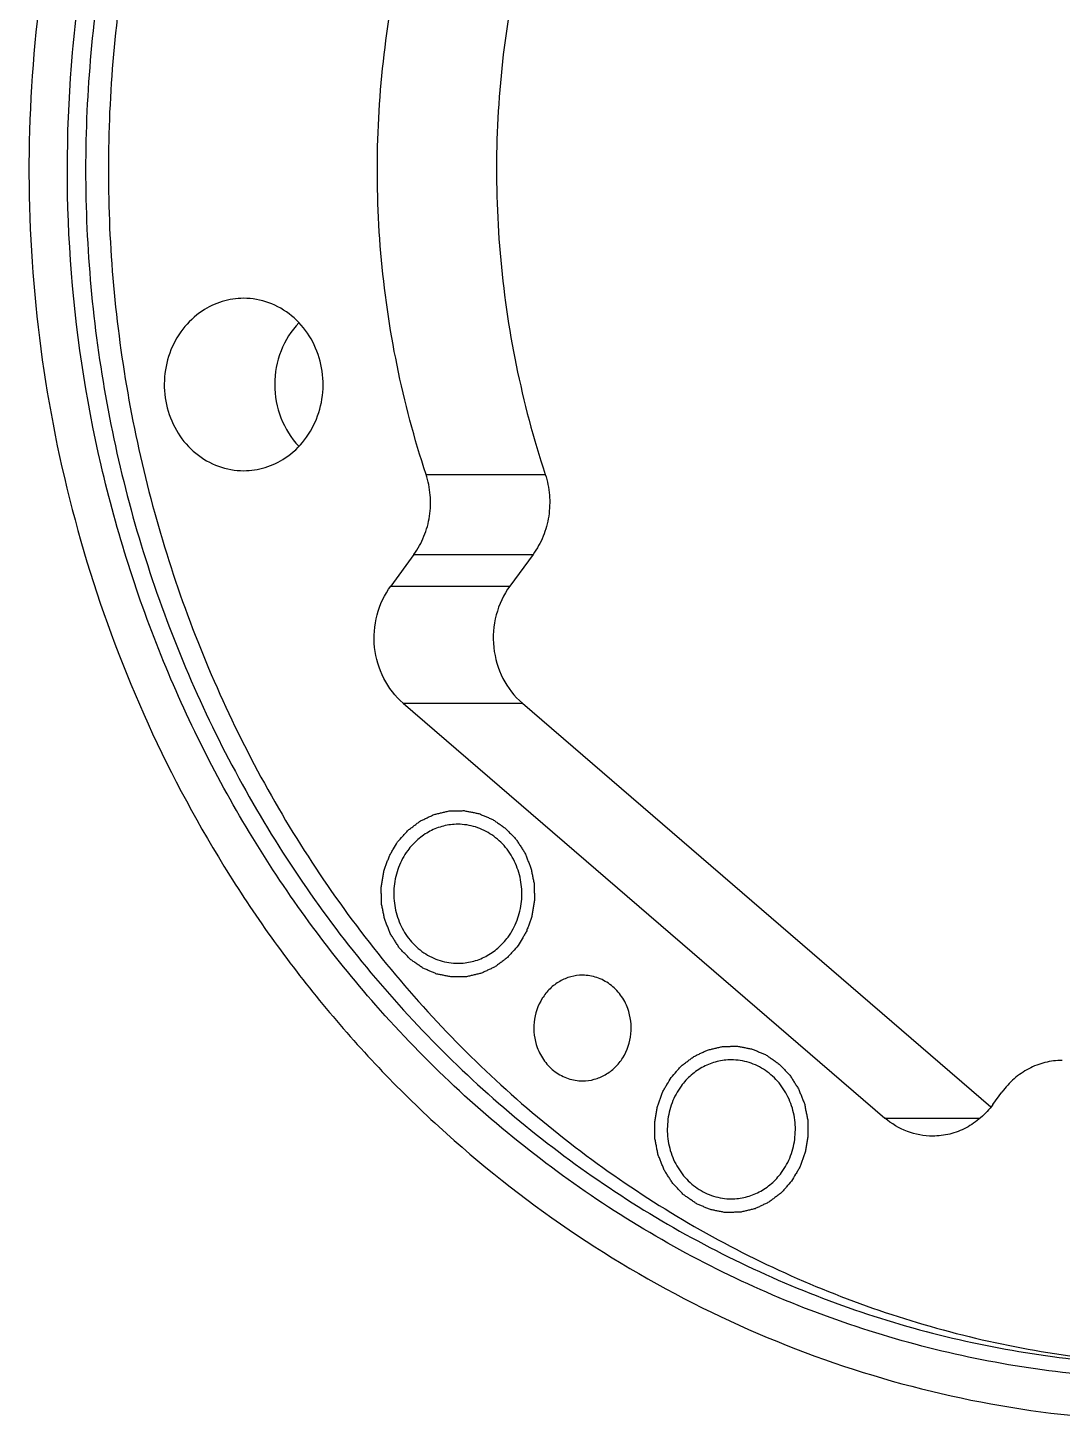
# Model space of a CAD drawing. Header units: millimetres. Extents: x 0 to 420, y 0 to 297.
# Drawn here: x 171.36 to 189.95, y 28.21 to 53.26 of the extents above; entities that cross this region are included whole.
import ezdxf

# ---------------------------------------------------------------- set-up
doc = ezdxf.new("R2010")
doc.units = ezdxf.units.MM
doc.header["$LTSCALE"] = 23.1
doc.layers.get('0').update_dxf_attribs({"linetype": 'CONTINUOUS'})
for name, color, linetype in [('3_ALL_AXES', 7, 'CONTINUOUS'), ('7_ALL_FEATURES', 7, 'CONTINUOUS'), ('AXIS', 7, 'CONTINUOUS')]:
    doc.layers.add(name, color=color, linetype=linetype)

msp = doc.modelspace()

# ---------------------------------------------------------------- linework, layer by layer
at = {"color": 9, "linetype": 'CONTINUOUS'}
for p, q in [((178.5182, 45.2331), (180.66, 45.2331)), ((178.2997, 43.7952), (180.4415, 43.7952)), ((177.8839, 43.2263), (180.0257, 43.2263)), ((178.1073, 41.1189), (180.2491, 41.1189)), ((186.7652, 33.6596), (188.4754, 33.6596))]:
    msp.add_line(p, q, dxfattribs=at)
at = {"color": 7, "linetype": 'CONTINUOUS'}
for p, q in [((178.2997, 43.7952), (177.8839, 43.2263)), ((180.4415, 43.7952), (180.0257, 43.2263)), ((178.1073, 41.1189), (186.7652, 33.6596)), ((180.2491, 41.1189), (188.6718, 33.8622)), ((188.7063, 33.9022), (188.871, 34.1276))]:
    msp.add_line(p, q, dxfattribs=at)
for points, knots in [([(178.5182, 45.2331), (178.3063, 45.8761), (177.9573, 47.1909), (177.6668, 49.2121), (177.6118, 51.257), (177.7932, 53.2933), (178.2083, 55.289), (178.8506, 57.2128), (179.71, 59.0341), (180.4226, 60.1669), (180.8103, 60.7064)], [0, 0, 0, 0, 0.1252301, 0.2509683, 0.3769263, 0.5028037, 0.6283045, 0.7531541, 0.8771146, 1, 1, 1, 1]), ([(182.9521, 60.7064), (182.5644, 60.1669), (181.8518, 59.0341), (180.9924, 57.2128), (180.3501, 55.289), (179.935, 53.2933), (179.7536, 51.257), (179.8086, 49.2121), (180.0991, 47.1909), (180.4481, 45.8761), (180.66, 45.2331)], [0, 0, 0, 0, 0.1228854, 0.2468459, 0.3716955, 0.4971963, 0.6230737, 0.7490317, 0.8747699, 1, 1, 1, 1]), ([(178.2997, 43.7952), (178.3728, 43.8952), (178.4952, 44.116), (178.5953, 44.482), (178.6083, 44.8633), (178.5577, 45.1134), (178.5182, 45.2331)], [0, 0, 0, 0, 0.2467436, 0.4970861, 0.7489733, 1, 1, 1, 1]), ([(180.66, 45.2331), (180.6995, 45.1134), (180.7501, 44.8633), (180.7371, 44.482), (180.637, 44.116), (180.5146, 43.8952), (180.4415, 43.7952)], [0, 0, 0, 0, 0.2510267, 0.5029139, 0.7532564, 1, 1, 1, 1]), ([(178.1073, 41.1189), (177.9643, 41.2422), (177.7234, 41.5537), (177.5584, 42.1201), (177.6019, 42.7112), (177.7706, 43.0713), (177.8839, 43.2263)], [0, 0, 0, 0, 0.2453785, 0.4970936, 0.7504863, 1, 1, 1, 1]), ([(180.0257, 43.2263), (179.9124, 43.0713), (179.7437, 42.7112), (179.7002, 42.1201), (179.8652, 41.5537), (180.1061, 41.2422), (180.2491, 41.1189)], [0, 0, 0, 0, 0.2495137, 0.5029064, 0.7546215, 1, 1, 1, 1]), ([(189.9519, 34.6952), (189.8484, 34.6951), (189.6399, 34.6692), (189.3444, 34.5558), (189.0801, 34.374), (188.9346, 34.2147), (188.871, 34.1276)], [0, 0, 0, 0, 0.2454992, 0.4928994, 0.7442059, 1, 1, 1, 1]), ([(188.7063, 33.9022), (188.6426, 33.8151), (188.4969, 33.6556), (188.2323, 33.4736), (187.9364, 33.3604), (187.7277, 33.3346), (187.6242, 33.3346)], [0, 0, 0, 0, 0.2558298, 0.5071431, 0.7546079, 1, 1, 1, 1]), ([(187.6242, 33.3346), (187.47, 33.3346), (187.1564, 33.3924), (186.8841, 33.5572), (186.7652, 33.6596)], [0, 0, 0, 0, 0.4954813, 1, 1, 1, 1])]:
    msp.add_open_spline(points, degree=3, knots=knots, dxfattribs=at)
at = {"color": 2, "linetype": 'CONTINUOUS'}
for points in [[(178.007, 38.6241), (178.0383, 38.6592), (178.0853, 38.7116), (178.1396, 38.7734), (178.1714, 38.8079), (178.1932, 38.8362), (178.2225, 38.855), (178.2589, 38.8835), (178.3053, 38.9179), (178.3512, 38.9531), (178.3885, 38.9802), (178.4151, 39.0033), (178.4471, 39.0157), (178.4879, 39.0359), (178.5396, 39.0599), (178.5909, 39.0847), (178.6324, 39.1034), (178.6624, 39.1205), (178.6968, 39.126), (178.7412, 39.1373), (178.7973, 39.15), (178.8531, 39.1637), (178.8978, 39.1734), (178.9312, 39.184), (178.965, 39.1819), (179.0099, 39.1836), (179.0661, 39.1841), (179.1223, 39.1857), (179.1672, 39.1857), (179.2011, 39.1889), (179.234, 39.1798), (179.2783, 39.172), (179.3335, 39.1606), (179.3889, 39.1503), (179.4329, 39.1408), (179.4668, 39.1368), (179.4975, 39.1209), (179.5395, 39.1039), (179.5917, 39.0811), (179.6441, 39.0593), (179.6857, 39.0407), (179.718, 39.0298), (179.7459, 39.0072), (179.7847, 38.9811), (179.8326, 38.9471), (179.881, 38.9139), (179.9189, 38.8864), (179.9494, 38.8682), (179.972, 38.8409), (180.0048, 38.8076), (180.0449, 38.7648), (180.0856, 38.7228), (180.1173, 38.6883), (180.1434, 38.6645), (180.1608, 38.6328), (180.187, 38.5933), (180.2187, 38.5428), (180.2511, 38.493), (180.2761, 38.4525), (180.2974, 38.4237), (180.3087, 38.3889), (180.3274, 38.3446), (180.3494, 38.2885), (180.3723, 38.2328), (180.3896, 38.1877), (180.4053, 38.1552), (180.4103, 38.1178), (180.4208, 38.0696), (180.4325, 38.0088), (180.4451, 37.9482), (180.454, 37.8996), (180.4637, 37.8633), (180.4619, 37.8266), (180.4634, 37.7779), (180.4639, 37.7169), (180.4653, 37.6559), (180.4653, 37.6072), (180.4682, 37.5704), (180.4599, 37.5346), (180.4527, 37.4865), (180.4422, 37.4265), (180.4327, 37.3664), (180.424, 37.3186), (180.4203, 37.2819), (180.4057, 37.2485), (180.39, 37.2029), (180.369, 37.1463), (180.3489, 37.0893), (180.3318, 37.0442), (180.3217, 37.0092), (180.3009, 36.9788), (180.2769, 36.9367), (180.2332, 36.8638), (180.1963, 36.8011), (180.1715, 36.7593)], [(180.1715, 36.7593), (180.1403, 36.7242), (180.0933, 36.6718), (180.0389, 36.61), (180.0072, 36.5755), (179.9853, 36.5473), (179.9561, 36.5284), (179.9197, 36.4999), (179.8732, 36.4655), (179.8274, 36.4303), (179.79, 36.4032), (179.7635, 36.3801), (179.7315, 36.3677), (179.6907, 36.3475), (179.6389, 36.3236), (179.5877, 36.2987), (179.5461, 36.28), (179.5162, 36.2629), (179.4817, 36.2574), (179.4373, 36.2461), (179.3813, 36.2334), (179.3255, 36.2197), (179.2808, 36.21), (179.2473, 36.1995), (179.2136, 36.2015), (179.1686, 36.1998), (179.1125, 36.1993), (179.0563, 36.1977), (179.0114, 36.1978), (178.9775, 36.1946), (178.9445, 36.2037), (178.9003, 36.2115), (178.845, 36.2228), (178.7896, 36.2331), (178.7456, 36.2426), (178.7118, 36.2466), (178.6811, 36.2625), (178.639, 36.2795), (178.5869, 36.3023), (178.5344, 36.3241), (178.4929, 36.3427), (178.4606, 36.3537), (178.4327, 36.3763), (178.3939, 36.4023), (178.346, 36.4363), (178.2976, 36.4695), (178.2597, 36.497), (178.2291, 36.5152), (178.2066, 36.5426), (178.1737, 36.5758), (178.1337, 36.6186), (178.0929, 36.6606), (178.0612, 36.6951), (178.0352, 36.7189), (178.0178, 36.7506), (177.9915, 36.7901), (177.9599, 36.8406), (177.9275, 36.8904), (177.9025, 36.9309), (177.8812, 36.9597), (177.8698, 36.9945), (177.8512, 37.0388), (177.8291, 37.095), (177.8062, 37.1506), (177.789, 37.1957), (177.7733, 37.2282), (177.7682, 37.2656), (177.7578, 37.3138), (177.7461, 37.3747), (177.7335, 37.4352), (177.7246, 37.4838), (177.7148, 37.5201), (177.7167, 37.5568), (177.7151, 37.6055), (177.7147, 37.6665), (177.7132, 37.7275), (177.7133, 37.7763), (177.7103, 37.8131), (177.7187, 37.8489), (177.7259, 37.8969), (177.7364, 37.9569), (177.7459, 38.017), (177.7546, 38.0648), (177.7583, 38.1015), (177.7729, 38.1349), (177.7886, 38.1806), (177.8096, 38.2372), (177.8296, 38.2941), (177.8468, 38.3392), (177.8569, 38.3743), (177.8777, 38.4046), (177.9017, 38.4467), (177.9454, 38.5196), (177.9823, 38.5824), (178.007, 38.6241)], [(182.9233, 34.3885), (182.9545, 34.4236), (183.0015, 34.476), (183.0558, 34.5378), (183.0876, 34.5723), (183.1095, 34.6005), (183.1387, 34.6194), (183.1751, 34.6479), (183.2215, 34.6823), (183.2674, 34.7175), (183.3047, 34.7446), (183.3313, 34.7677), (183.3633, 34.7801), (183.4041, 34.8003), (183.4559, 34.8242), (183.5071, 34.8491), (183.5486, 34.8678), (183.5786, 34.8849), (183.6131, 34.8904), (183.6574, 34.9017), (183.7135, 34.9144), (183.7693, 34.9281), (183.814, 34.9378), (183.8475, 34.9483), (183.8812, 34.9463), (183.9261, 34.948), (183.9823, 34.9485), (184.0385, 34.9501), (184.0834, 34.95), (184.1173, 34.9532), (184.1502, 34.9441), (184.1945, 34.9363), (184.2498, 34.925), (184.3051, 34.9147), (184.3492, 34.9052), (184.383, 34.9012), (184.4137, 34.8853), (184.4558, 34.8683), (184.5079, 34.8455), (184.5604, 34.8237), (184.6019, 34.8051), (184.6342, 34.7941), (184.6621, 34.7715), (184.7009, 34.7455), (184.7488, 34.7115), (184.7972, 34.6783), (184.8351, 34.6508), (184.8656, 34.6326), (184.8882, 34.6052), (184.9211, 34.572), (184.9611, 34.5292), (185.0018, 34.4872), (185.0336, 34.4527), (185.0596, 34.4289), (185.077, 34.3972), (185.1032, 34.3577), (185.1349, 34.3072), (185.1673, 34.2574), (185.1923, 34.2169), (185.2136, 34.1881), (185.225, 34.1533), (185.2436, 34.109), (185.2656, 34.0528), (185.2886, 33.9972), (185.3058, 33.9521), (185.3215, 33.9196), (185.3265, 33.8822), (185.337, 33.834), (185.3487, 33.7731), (185.3613, 33.7126), (185.3702, 33.664), (185.38, 33.6277), (185.3781, 33.591), (185.3797, 33.5423), (185.3801, 33.4813), (185.3815, 33.4203), (185.3815, 33.3715), (185.3845, 33.3347), (185.3761, 33.2989), (185.3689, 33.2509), (185.3584, 33.1909), (185.3489, 33.1308), (185.3402, 33.083), (185.3365, 33.0463), (185.3219, 33.0129), (185.3062, 32.9672), (185.2852, 32.9106), (185.2652, 32.8537), (185.248, 32.8086), (185.2379, 32.7735), (185.2171, 32.7432), (185.1931, 32.7011), (185.1494, 32.6282), (185.1125, 32.5654), (185.0877, 32.5237)], [(185.0877, 32.5237), (185.0565, 32.4886), (185.0095, 32.4362), (184.9552, 32.3744), (184.9234, 32.3399), (184.9015, 32.3116), (184.8723, 32.2928), (184.8359, 32.2643), (184.7894, 32.2299), (184.7436, 32.1947), (184.7063, 32.1676), (184.6797, 32.1445), (184.6477, 32.1321), (184.6069, 32.1119), (184.5551, 32.0879), (184.5039, 32.0631), (184.4624, 32.0444), (184.4324, 32.0273), (184.3979, 32.0218), (184.3536, 32.0105), (184.2975, 31.9978), (184.2417, 31.9841), (184.197, 31.9744), (184.1635, 31.9638), (184.1298, 31.9659), (184.0849, 31.9642), (184.0287, 31.9637), (183.9725, 31.9621), (183.9276, 31.9621), (183.8937, 31.9589), (183.8608, 31.968), (183.8165, 31.9758), (183.7612, 31.9872), (183.7058, 31.9975), (183.6618, 32.007), (183.628, 32.011), (183.5973, 32.0269), (183.5552, 32.0439), (183.5031, 32.0667), (183.4506, 32.0885), (183.4091, 32.1071), (183.3768, 32.118), (183.3489, 32.1406), (183.3101, 32.1667), (183.2622, 32.2007), (183.2138, 32.2339), (183.1759, 32.2614), (183.1454, 32.2796), (183.1228, 32.3069), (183.0899, 32.3402), (183.0499, 32.383), (183.0091, 32.425), (182.9774, 32.4595), (182.9514, 32.4833), (182.934, 32.515), (182.9078, 32.5545), (182.8761, 32.605), (182.8437, 32.6548), (182.8187, 32.6953), (182.7974, 32.7241), (182.786, 32.7589), (182.7674, 32.8032), (182.7454, 32.8593), (182.7224, 32.915), (182.7052, 32.9601), (182.6895, 32.9926), (182.6845, 33.03), (182.674, 33.0782), (182.6623, 33.139), (182.6497, 33.1996), (182.6408, 33.2482), (182.631, 33.2845), (182.6329, 33.3212), (182.6313, 33.3699), (182.6309, 33.4309), (182.6295, 33.4919), (182.6295, 33.5406), (182.6265, 33.5774), (182.6349, 33.6132), (182.6421, 33.6613), (182.6526, 33.7213), (182.6621, 33.7814), (182.6708, 33.8292), (182.6745, 33.8659), (182.6891, 33.8993), (182.7048, 33.9449), (182.7258, 34.0015), (182.7458, 34.0585), (182.763, 34.1036), (182.7731, 34.1386), (182.7939, 34.169), (182.8179, 34.2111), (182.8616, 34.284), (182.8985, 34.3467), (182.9233, 34.3885)]]:
    msp.add_open_spline(points, degree=3, knots=[0, 0, 0, 0, 0.03125, 0.046875, 0.0546875, 0.0625, 0.0703125, 0.078125, 0.09375, 0.109375, 0.1171875, 0.125, 0.1328125, 0.140625, 0.15625, 0.171875, 0.1796875, 0.1875, 0.1953125, 0.203125, 0.21875, 0.234375, 0.2421875, 0.25, 0.2578125, 0.265625, 0.28125, 0.296875, 0.3046875, 0.3125, 0.3203125, 0.328125, 0.34375, 0.359375, 0.3671875, 0.375, 0.3828125, 0.390625, 0.40625, 0.421875, 0.4296875, 0.4375, 0.4453125, 0.453125, 0.46875, 0.484375, 0.4921875, 0.5, 0.5078125, 0.515625, 0.53125, 0.546875, 0.5546875, 0.5625, 0.5703125, 0.578125, 0.59375, 0.609375, 0.6171875, 0.625, 0.6328125, 0.640625, 0.65625, 0.671875, 0.6796875, 0.6875, 0.6953125, 0.703125, 0.71875, 0.734375, 0.7421875, 0.75, 0.7578125, 0.765625, 0.78125, 0.796875, 0.8046875, 0.8125, 0.8203125, 0.828125, 0.84375, 0.859375, 0.8671875, 0.875, 0.8828125, 0.890625, 0.90625, 0.921875, 0.9296875, 0.9375, 0.9453125, 0.953125, 0.96875, 1, 1, 1, 1], dxfattribs=at)
at = {"layer": '3_ALL_AXES', "color": 7, "linetype": 'CONTINUOUS'}
for points, knots in [([(175.8702, 64.6955), (175.2658, 63.8687), (174.1645, 62.1211), (172.8738, 59.2928), (171.9591, 56.2969), (171.4383, 53.1924), (171.3212, 50.0396), (171.6103, 46.8999), (172.2998, 43.8342), (173.3767, 40.9023), (174.8201, 38.1614), (176.6024, 35.6652), (178.689, 33.4625), (181.0397, 31.597), (183.6085, 30.1057), (186.3454, 29.0185), (189.1957, 28.3572), (191.1371, 28.2093), (192.1046, 28.2093)], [0, 0, 0, 0, 0.0628838, 0.1263763, 0.1903543, 0.2546621, 0.3191194, 0.3835361, 0.4477249, 0.5115143, 0.5747609, 0.6373609, 0.6992584, 0.7604511, 0.8209929, 0.8809908, 0.9405976, 1, 1, 1, 1]), ([(175.2393, 48.3997), (175.1084, 48.3996), (174.8436, 48.3596), (174.6025, 48.2438), (174.4922, 48.1703)], [0, 0, 0, 0, 0.4968485, 1, 1, 1, 1]), ([(175.9869, 45.529), (176.1194, 45.6174), (176.3587, 45.8437), (176.5941, 46.2802), (176.6905, 46.7742), (176.6382, 47.2756), (176.4422, 47.7344), (176.1208, 48.1037), (175.7059, 48.3439), (175.3931, 48.3997), (175.2393, 48.3997)], [0, 0, 0, 0, 0.1234281, 0.2500004, 0.3787239, 0.5077457, 0.6351237, 0.7595232, 0.8807695, 1, 1, 1, 1]), ([(174.4922, 48.1703), (174.3598, 48.082), (174.1205, 47.8557), (173.8851, 47.4191), (173.7887, 46.9252), (173.841, 46.4237), (174.037, 45.9649), (174.3584, 45.5956), (174.7733, 45.3554), (175.0861, 45.2997), (175.2399, 45.2997)], [0, 0, 0, 0, 0.1234281, 0.2500004, 0.3787239, 0.5077457, 0.6351237, 0.7595232, 0.8807695, 1, 1, 1, 1]), ([(176.2305, 47.9611), (176.0929, 47.8159), (175.8728, 47.4626), (175.7604, 46.8509), (175.8719, 46.239), (176.0915, 45.8854), (176.2289, 45.74)], [0, 0, 0, 0, 0.2472964, 0.5000006, 0.7527105, 1, 1, 1, 1]), ([(175.2399, 45.2997), (175.3708, 45.2997), (175.6356, 45.3397), (175.8767, 45.4555), (175.9869, 45.529)], [0, 0, 0, 0, 0.4968485, 1, 1, 1, 1]), ([(181.3313, 36.2277), (181.2603, 36.2278), (181.1171, 36.2087), (180.9161, 36.1249), (180.74, 35.9911), (180.5515, 35.7564), (180.4263, 35.385), (180.465, 35.0718), (180.5172, 34.9285)], [0, 0, 0, 0, 0.1195049, 0.240204, 0.3629861, 0.4882248, 0.7430935, 1, 1, 1, 1]), ([(182.1447, 35.6269), (182.1131, 35.7137), (182.0262, 35.8777), (181.833, 36.073), (181.5945, 36.1987), (181.4182, 36.2277), (181.3313, 36.2277)], [0, 0, 0, 0, 0.2582116, 0.5104926, 0.7570264, 1, 1, 1, 1]), ([(181.3306, 34.3278), (181.4015, 34.3277), (181.5448, 34.3467), (181.7457, 34.4306), (181.9218, 34.5644), (182.1103, 34.7991), (182.2356, 35.1705), (182.1968, 35.4837), (182.1447, 35.6269)], [0, 0, 0, 0, 0.1195049, 0.240204, 0.3629861, 0.4882248, 0.7430935, 1, 1, 1, 1]), ([(180.5172, 34.9285), (180.5488, 34.8418), (180.6356, 34.6778), (180.8288, 34.4824), (181.0673, 34.3568), (181.2437, 34.3278), (181.3306, 34.3278)], [0, 0, 0, 0, 0.2582116, 0.5104926, 0.7570264, 1, 1, 1, 1])]:
    msp.add_open_spline(points, degree=3, knots=knots, dxfattribs=at)
at = {"layer": '7_ALL_FEATURES', "color": 7, "linetype": 'CONTINUOUS'}
for points, knots in [([(177.6157, 35.688), (176.8183, 36.5946), (175.3676, 38.5611), (173.7026, 41.8434), (172.5783, 45.3856), (172.0278, 49.0823), (172.0604, 52.2058), (172.3814, 54.675), (172.8951, 57.0998), (173.8913, 60.0237), (175.3414, 62.7346), (176.7462, 64.7169), (178.2921, 66.549), (180.4874, 68.5613), (183.4747, 70.4573), (186.72, 71.771), (190.1265, 72.4614), (193.5926, 72.5071), (197.0129, 71.9073), (199.187, 71.092), (200.2298, 70.5896)], [0, 0, 0, 0, 0.062953, 0.1267041, 0.1910887, 0.2558739, 0.3207845, 0.353222, 0.3855835, 0.4498968, 0.5135506, 0.5451064, 0.576447, 0.6384115, 0.6995397, 0.7599725, 0.8199385, 0.8797264, 0.9396492, 1, 1, 1, 1]), ([(192.2011, 72.2093), (191.5532, 72.2093), (190.2551, 72.14), (188.3284, 71.8294), (186.4388, 71.3151), (183.9884, 70.3626), (181.1029, 68.6832), (178.5973, 66.4426), (176.864, 64.3643), (175.3147, 62.095), (173.7798, 58.9683), (172.6519, 54.9188), (172.2711, 50.7093), (172.6519, 46.4997), (173.7798, 42.4503), (175.3147, 39.3236), (176.864, 37.0543), (178.5973, 34.9759), (181.1029, 32.7354), (183.9884, 31.056), (186.4388, 30.1035), (188.3284, 29.5892), (190.2551, 29.2786), (191.5532, 29.2093), (192.2011, 29.2093)], [0, 0, 0, 0, 0.0299814, 0.0600139, 0.0901465, 0.120424, 0.1814792, 0.2434732, 0.2748845, 0.3065406, 0.3704453, 0.435038, 0.5, 0.564962, 0.6295546, 0.6934593, 0.7251154, 0.7565267, 0.8185207, 0.879576, 0.9098535, 0.9399861, 0.9700186, 1, 1, 1, 1]), ([(192.2028, 72.2047), (191.5633, 72.1904), (190.2837, 72.0944), (188.3879, 71.7494), (186.5316, 71.2068), (184.1275, 70.2247), (181.3023, 68.5242), (178.8536, 66.2826), (177.1612, 64.2136), (175.6496, 61.9605), (174.1532, 58.8649), (173.0543, 54.8642), (172.6833, 50.7095), (173.0542, 46.5548), (174.1531, 42.554), (175.6495, 39.4584), (177.161, 37.2052), (178.8534, 35.1362), (181.3021, 32.8945), (184.1272, 31.194), (186.5313, 30.2119), (188.3876, 29.6692), (190.2834, 29.3242), (191.563, 29.2282), (192.2024, 29.2139)], [0, 0, 0, 0, 0.0299705, 0.0600013, 0.0901391, 0.1204268, 0.1815113, 0.2435305, 0.2749483, 0.3066065, 0.3705033, 0.4350716, 0.4999998, 0.5649279, 0.6294963, 0.6933931, 0.7250514, 0.7564693, 0.8184886, 0.8795731, 0.9098608, 0.9399987, 0.9700295, 1, 1, 1, 1]), ([(205.7937, 34.8302), (204.8516, 33.8728), (202.7904, 32.1485), (199.2678, 30.2491), (195.4674, 29.127), (191.5367, 28.8289), (187.6281, 29.3665), (183.8926, 30.7183), (180.475, 32.8287), (178.5069, 34.6748), (177.6157, 35.688)], [0, 0, 0, 0, 0.1270806, 0.2522936, 0.3761101, 0.4992295, 0.6224684, 0.7466228, 0.8723365, 1, 1, 1, 1])]:
    msp.add_open_spline(points, degree=3, knots=knots, dxfattribs=at)
at = {"layer": 'AXIS', "color": 7, "linetype": 'CONTINUOUS'}
for points, knots in [([(179.0892, 38.9417), (179.0029, 38.9417), (178.829, 38.9203), (178.5824, 38.8259), (178.3619, 38.6743), (178.2405, 38.5413), (178.1874, 38.4687)], [0, 0, 0, 0, 0.2453859, 0.492854, 0.7441686, 1, 1, 1, 1]), ([(179.9912, 36.9147), (180.0585, 37.0068), (180.1689, 37.2122), (180.2486, 37.553), (180.2391, 37.9045), (180.1407, 38.2398), (179.9608, 38.5335), (179.7122, 38.7625), (179.4141, 38.9083), (179.1966, 38.9417), (179.0892, 38.9417)], [0, 0, 0, 0, 0.1263968, 0.2547075, 0.3836214, 0.5116276, 0.6374835, 0.760556, 0.8810518, 1, 1, 1, 1]), ([(178.1874, 38.4687), (178.1201, 38.3766), (178.0097, 38.1712), (177.93, 37.8304), (177.9395, 37.4789), (178.0378, 37.1436), (178.2178, 36.8499), (178.4664, 36.6209), (178.7645, 36.4752), (178.982, 36.4417), (179.0894, 36.4417)], [0, 0, 0, 0, 0.1263968, 0.2547075, 0.3836214, 0.5116276, 0.6374835, 0.760556, 0.8810518, 1, 1, 1, 1]), ([(179.0894, 36.4417), (179.1756, 36.4417), (179.3496, 36.4632), (179.5962, 36.5576), (179.8167, 36.7092), (179.9381, 36.8421), (179.9912, 36.9147)], [0, 0, 0, 0, 0.2453859, 0.492854, 0.7441686, 1, 1, 1, 1]), ([(184.0054, 34.7061), (183.9191, 34.7061), (183.7452, 34.6846), (183.4986, 34.5902), (183.2781, 34.4386), (183.1567, 34.3057), (183.1036, 34.2331)], [0, 0, 0, 0, 0.2453859, 0.492854, 0.7441686, 1, 1, 1, 1]), ([(184.9074, 32.6791), (184.9747, 32.7712), (185.0851, 32.9766), (185.1648, 33.3174), (185.1553, 33.6689), (185.057, 34.0042), (184.877, 34.2979), (184.6284, 34.5269), (184.3303, 34.6726), (184.1128, 34.7061), (184.0054, 34.7061)], [0, 0, 0, 0, 0.1263968, 0.2547075, 0.3836214, 0.5116276, 0.6374835, 0.760556, 0.8810518, 1, 1, 1, 1]), ([(183.1036, 34.2331), (183.0363, 34.141), (182.9259, 33.9356), (182.8462, 33.5948), (182.8557, 33.2433), (182.954, 32.908), (183.134, 32.6143), (183.3826, 32.3853), (183.6807, 32.2395), (183.8982, 32.2061), (184.0056, 32.2061)], [0, 0, 0, 0, 0.1263968, 0.2547075, 0.3836214, 0.5116276, 0.6374835, 0.760556, 0.8810518, 1, 1, 1, 1]), ([(184.0056, 32.2061), (184.0919, 32.2061), (184.2658, 32.2275), (184.5124, 32.3219), (184.7329, 32.4735), (184.8543, 32.6065), (184.9074, 32.6791)], [0, 0, 0, 0, 0.2453859, 0.492854, 0.7441686, 1, 1, 1, 1])]:
    msp.add_open_spline(points, degree=3, knots=knots, dxfattribs=at)

doc.saveas('drawing.dxf')
